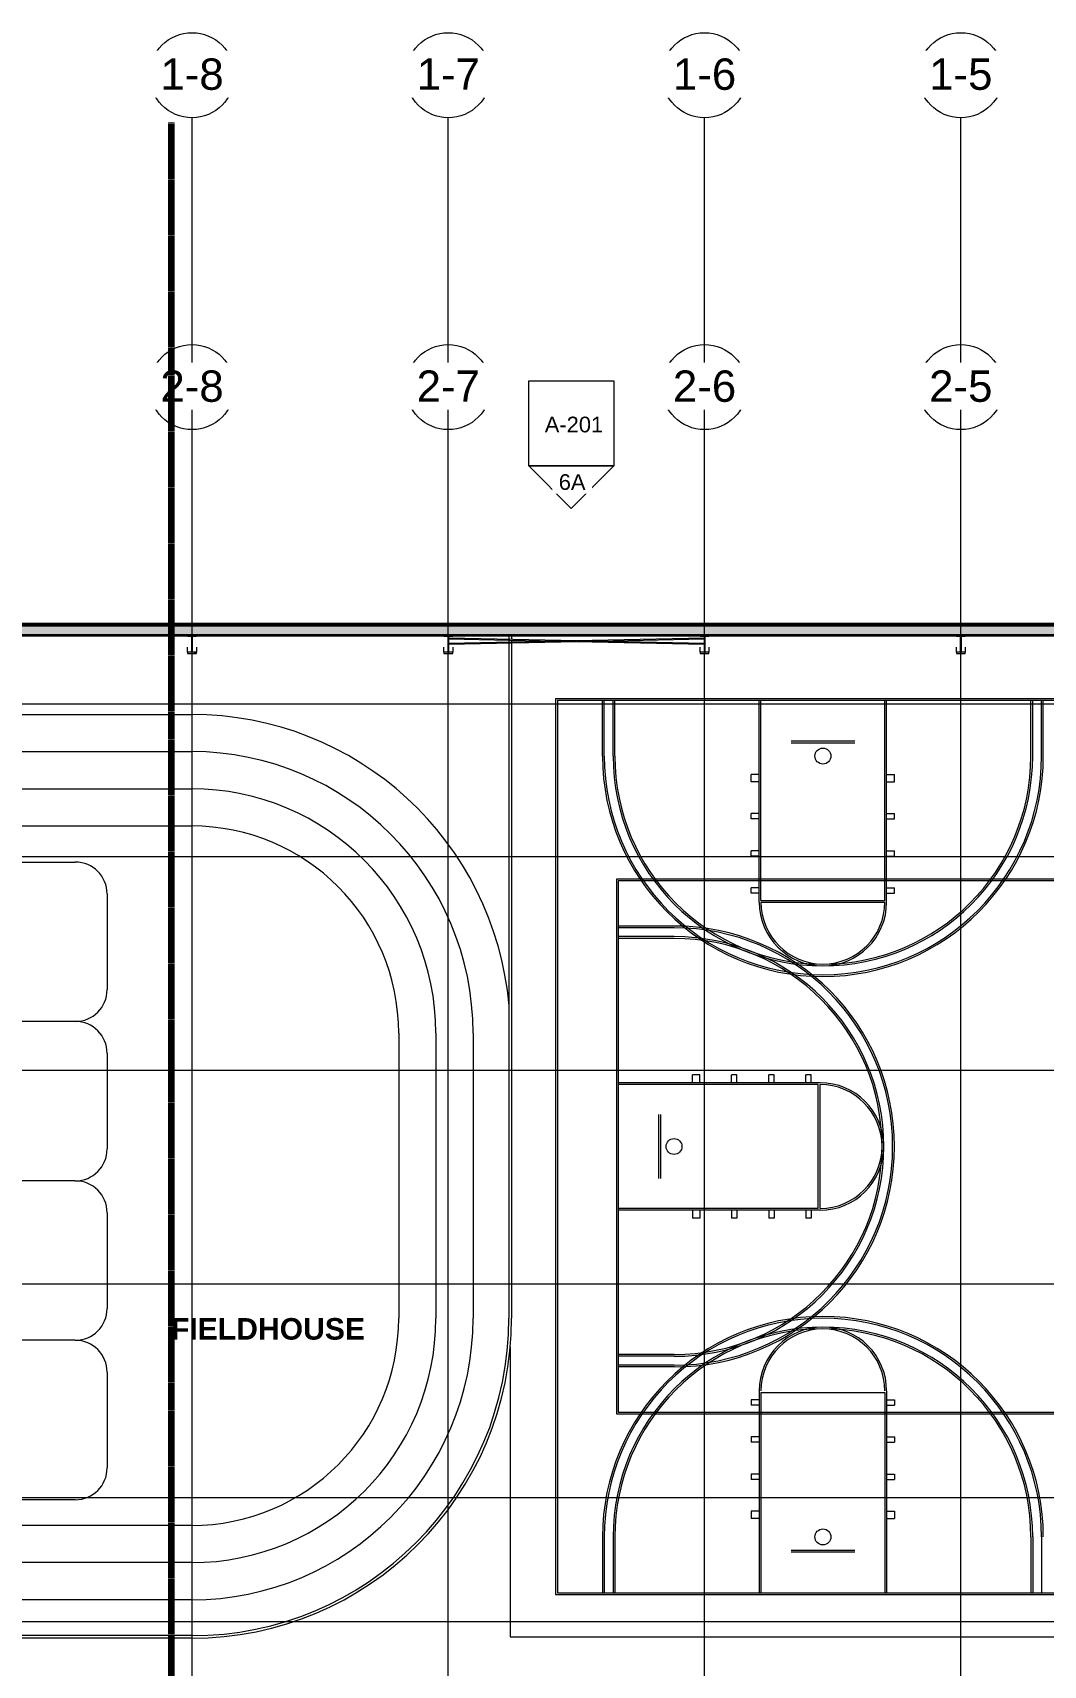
# Model space of a CAD drawing. Header units: inches. Extents: x 25369 to 33161, y -23509 to -20274.
# Drawn here: x 29993 to 31135, y -22298 to -20454 of the extents above; entities that cross this region are included whole.
import ezdxf

# ---------------------------------------------------------------- set-up
doc = ezdxf.new("R2010")
doc.units = ezdxf.units.IN
doc.header["$MEASUREMENT"] = 0
doc.linetypes.add('Dash', pattern=[0.25, 0.125, -0.125])
doc.linetypes.add('Grid Line 1_2_', pattern=[0.875, 0.5, -0.125, 0.125, -0.125])
for name, color, linetype, lineweight in [('A-ANNO-MATC', 214, 'Dash', 140), ('A-FLOR', 192, 'Continuous', 9), ('A-FLOR-HRAL', 11, 'Continuous', 9), ('A-FLOR-OTLN', 90, 'Continuous', 9), ('A-WALL', 113, 'Continuous', 9), ('A-WALL-PATT', 111, 'Continuous', 25), ('G-ANNO-SYMB', 111, 'Continuous', 9), ('M-AREA-IDEN', 171, 'Continuous', 9), ('S-BEAM', 12, 'Continuous', 9), ('S-GRID', 1, 'Continuous', 9), ('S-GRID-IDEN', 1, 'Continuous', 9)]:
    doc.layers.add(name, color=color, linetype=linetype, lineweight=lineweight)
doc.styles.add('Arial', font='arial.ttf', dxfattribs={"height": 35.407186})
doc.styles.add('Arial_1', font='arial.ttf', dxfattribs={"height": 17.703593})
doc.styles.add('Arial_B', font='arialbd.ttf', dxfattribs={"height": 24.354149})
pattern_1 = [(225, (31041.517, -22360.053), (19.00703, -19.00703), []), (225, (31041.517, -22388.853), (19.00703, -19.00703), [])]
pattern_2 = [(225, (30752.017, -22360.053), (19.00703, -19.00703), []), (225, (30752.017, -22388.853), (19.00703, -19.00703), [])]
pattern_3 = [(225, (30462.517, -22360.053), (19.00703, -19.00703), []), (225, (30462.517, -22388.853), (19.00703, -19.00703), [])]
pattern_4 = [(225, (30173.017, -22360.053), (19.00703, -19.00703), []), (225, (30173.017, -22388.853), (19.00703, -19.00703), [])]

# ---------------------------------------------------------------- blocks, each defined once
blk = doc.blocks.new('Top Rail Type - Top Rail_Internal_-939601-Overall Floor Plan')
at = {"layer": 'A-FLOR-HRAL'}
for p, q in [((24601.9, -21135.1), (24601.9, -21139.2)), ((24601.9, -21140.2), (24601.9, -21142.5)), ((24601.9, -21143.4), (24601.9, -21906.1)), ((24604.9, -21135.1), (24604.9, -21139.3)), ((24604.9, -21140.3), (24604.9, -21142.4)), ((24604.9, -21143.3), (24604.9, -21906.1)), ((23084.4, -21165.6), (23087.4, -21165.6)), ((23084.4, -21254.6), (23084.4, -21165.6)), ((23087.4, -21256.6), (23087.4, -21165.6)), ((22871.7, -21906.1), (22871.7, -21584.1)), ((22874.8, -21906.1), (22874.8, -21584.1)), ((24243.4, -22264.5), (23233.3, -22264.5)), ((24243.4, -22267.6), (23233.3, -22267.6))]:
    blk.add_line(p, q, dxfattribs=at)
for centre, radius, start, end in [((23233.3, -21584.1), 361.5, 114.3202, 180), ((23233.3, -21584.1), 358.5, 114.0064, 180), ((23233.3, -21906.1), 361.5, 180, 270), ((23233.3, -21906.1), 358.5, 180, 270), ((24243.4, -21906.1), 358.5, 270, 0), ((24243.4, -21906.1), 361.5, 270, 0)]:
    blk.add_arc(centre, radius, start, end, dxfattribs=at)
blk = doc.blocks.new('columns and girder2 - one-V26-Overall Floor Plan')
at = {"layer": 'S-BEAM'}
h = blk.add_hatch(dxfattribs=at)
h.set_pattern_fill('FP_25', color=256, style=0, pattern_type=2)
h.set_pattern_definition(pattern_1)
h.paths.add_polyline_path([(0, -1.2), (-5, -1.2), (-5, -2), (5, -2), (5, -1.2)], flags=0)
h.paths.add_polyline_path([(5, -17), (-5, -17), (-5, -18.5), (5, -18.5)], flags=0)
h.paths.add_polyline_path([(-5, -1204.9), (-5, -1206.4), (5, -1206.4), (5, -1204.9)], flags=0)
h.paths.add_polyline_path([(5, -1224.3), (-5, -1224.3), (-5, -1225), (5, -1225)], flags=0)
h = blk.add_hatch(dxfattribs=at)
h.set_pattern_fill('FP_25', color=256, style=0, pattern_type=2)
h.set_pattern_definition(pattern_1)
h.paths.add_polyline_path([(-0.6, -2), (-0.6, -17), (0.6, -17), (0.6, -2)], flags=0)
h.paths.add_polyline_path([(-0.6, -1206.4), (-0.6, -1224.3), (0.6, -1224.3), (0.6, -1206.4)], flags=0)
at = {"layer": 'S-BEAM', "lineweight": 15}
for p, q in [((-5, -1.2), (-5, -2)), ((-5, -2), (5, -2)), ((5, -17), (-5, -17)), ((-5, -17), (-5, -18.5)), ((0.6, -2), (-0.6, -2)), ((-0.6, -2), (-0.6, -17)), ((-0.6, -17), (0.6, -17)), ((0.6, -17), (0.6, -2)), ((5, -2), (5, -1.2)), ((5, -18.5), (5, -17)), ((-5, -18.5), (5, -18.5)), ((5, -1204.9), (-5, -1204.9)), ((-5, -1204.9), (-5, -1206.4)), ((-5, -1206.4), (5, -1206.4)), ((0.6, -1206.4), (-0.6, -1206.4)), ((-0.6, -1206.4), (-0.6, -1224.3)), ((0.6, -1224.3), (0.6, -1206.4)), ((5, -1206.4), (5, -1204.9)), ((5, -1224.3), (-5, -1224.3)), ((-5, -1224.3), (-5, -1225)), ((-0.6, -1224.3), (0.6, -1224.3)), ((5, -1225), (5, -1224.3))]:
    blk.add_line(p, q, dxfattribs=at)
at = {"layer": 'S-BEAM'}
for p, q in [((-5, -17), (-5, -10.7)), ((5, -10.7), (5, -17)), ((-5, -1211.9), (-5, -1206.4)), ((5, -1206.4), (5, -1211.9))]:
    blk.add_line(p, q, dxfattribs=at)
blk = doc.blocks.new('columns and girder2 - one-V27-Overall Floor Plan')
at = {"layer": 'S-BEAM'}
h = blk.add_hatch(dxfattribs=at)
h.set_pattern_fill('FP_26', color=256, style=0, pattern_type=2)
h.set_pattern_definition(pattern_2)
h.paths.add_polyline_path([(5, -1.2), (-5, -1.2), (-5, -2), (5, -2)], flags=0)
h.paths.add_polyline_path([(5, -17), (-5, -17), (-5, -18.5), (5, -18.5)], flags=0)
h.paths.add_polyline_path([(3, -1204.9), (-5, -1204.9), (-5, -1206.4), (5, -1206.4), (5, -1204.9)], flags=0)
h.paths.add_polyline_path([(3, -1224.3), (-5, -1224.3), (-5, -1225), (5, -1225), (5, -1224.3)], flags=0)
h = blk.add_hatch(dxfattribs=at)
h.set_pattern_fill('FP_26', color=256, style=0, pattern_type=2)
h.set_pattern_definition(pattern_2)
h.paths.add_polyline_path([(0, -5.7), (0.2, -5.6), (0, -5.7)], flags=0)
h.paths.add_polyline_path([(0.6, -2), (-0.6, -2), (-0.6, -17), (0.6, -17), (0.6, -5.7), (-0.2, -5.7), (-0.4, -5.3), (-0.2, -4.8), (0, -4.7), (0.6, -4.7), (0.6, -3.9)], flags=0)
h.paths.add_polyline_path([(-0.6, -1206.4), (-0.6, -1224.3), (0.6, -1224.3), (0.6, -1216.2), (-0.1, -1216.2), (-0.3, -1216.1), (-0.4, -1215.7), (-0.3, -1215.4), (0, -1215.2), (0.6, -1215.2), (0.6, -1206.4)], flags=0)
at = {"layer": 'S-BEAM', "lineweight": 15}
for p, q in [((-5, -1.2), (-5, -2)), ((-5, -2), (5, -2)), ((5, -17), (-5, -17)), ((-5, -17), (-5, -18.5)), ((0.6, -2), (-0.6, -2)), ((-0.6, -2), (-0.6, -17)), ((-0.6, -17), (0.6, -17)), ((0.6, -4.7), (0.6, -2)), ((0.6, -17), (0.6, -5.7)), ((5, -2), (5, -1.2)), ((5, -18.5), (5, -17)), ((-5, -18.5), (5, -18.5)), ((5, -1204.9), (-5, -1204.9)), ((-5, -1204.9), (-5, -1206.4)), ((-5, -1206.4), (5, -1206.4)), ((0.6, -1206.4), (-0.6, -1206.4)), ((-0.6, -1206.4), (-0.6, -1224.3)), ((0.6, -1215.2), (0.6, -1206.4)), ((0.6, -1224.3), (0.6, -1216.2)), ((5, -1206.4), (5, -1204.9)), ((5, -1224.3), (-5, -1224.3)), ((-5, -1224.3), (-5, -1225)), ((-0.6, -1224.3), (0.6, -1224.3)), ((5, -1225), (5, -1224.3))]:
    blk.add_line(p, q, dxfattribs=at)
at = {"layer": 'S-BEAM'}
for p, q in [((-5, -17), (-5, -10.7)), ((5, -10.7), (5, -17)), ((-5, -1211.9), (-5, -1206.4)), ((5, -1206.4), (5, -1211.9))]:
    blk.add_line(p, q, dxfattribs=at)
blk = doc.blocks.new('columns and girder2 - one-V28-Overall Floor Plan')
at = {"layer": 'S-BEAM'}
h = blk.add_hatch(dxfattribs=at)
h.set_pattern_fill('FP_27', color=256, style=0, pattern_type=2)
h.set_pattern_definition(pattern_3)
h.paths.add_polyline_path([(5, -0.5), (-5, -0.5), (-5, -2), (5, -2)], flags=0)
h.paths.add_polyline_path([(-5, -17), (-5, -18.5), (5, -18.5), (5, -17)], flags=0)
h.paths.add_polyline_path([(-5, -1204.9), (-5, -1206.4), (5, -1206.4), (5, -1204.9)], flags=0)
h.paths.add_polyline_path([(5, -1224.3), (-5, -1224.3), (-5, -1225), (5, -1225)], flags=0)
h = blk.add_hatch(dxfattribs=at)
h.set_pattern_fill('FP_27', color=256, style=0, pattern_type=2)
h.set_pattern_definition(pattern_3)
h.paths.add_polyline_path([(0.6, -2), (-0.6, -2), (-0.6, -4.7), (0.1, -4.8), (0.3, -4.9), (0.4, -5.3), (0.3, -5.6), (-0.1, -5.7), (-0.6, -5.7), (-0.6, -17), (0.6, -17), (0.6, -3.9)], flags=0)
h.paths.add_polyline_path([(-0.6, -1206.4), (-0.6, -1215.2), (-0.3, -1215.2), (0, -1215.4), (0.1, -1215.7), (0, -1216.1), (-0.4, -1216.2), (-0.6, -1216.2), (-0.6, -1224.3), (0.6, -1224.3), (0.6, -1206.4)], flags=0)
at = {"layer": 'S-BEAM', "lineweight": 15}
for p, q in [((5, -0.5), (-5, -0.5)), ((-5, -0.5), (-5, -2)), ((-5, -2), (5, -2)), ((5, -17), (-5, -17)), ((-5, -17), (-5, -18.5)), ((0.6, -2), (-0.6, -2)), ((-0.6, -2), (-0.6, -4.7)), ((-0.6, -5.7), (-0.6, -17)), ((-0.6, -17), (0.6, -17)), ((0.6, -17), (0.6, -2)), ((5, -2), (5, -0.5)), ((5, -18.5), (5, -17)), ((-5, -18.5), (5, -18.5)), ((5, -1204.9), (-5, -1204.9)), ((-5, -1204.9), (-5, -1206.4)), ((-5, -1206.4), (5, -1206.4)), ((0.6, -1206.4), (-0.6, -1206.4)), ((-0.6, -1206.4), (-0.6, -1215.2)), ((-0.6, -1216.2), (-0.6, -1224.3)), ((0.6, -1224.3), (0.6, -1206.4)), ((5, -1206.4), (5, -1204.9)), ((5, -1224.3), (-5, -1224.3)), ((-5, -1224.3), (-5, -1225)), ((-0.6, -1224.3), (0.6, -1224.3)), ((5, -1225), (5, -1224.3))]:
    blk.add_line(p, q, dxfattribs=at)
at = {"layer": 'S-BEAM'}
for p, q in [((-5, -17), (-5, -10.7)), ((5, -10.7), (5, -17)), ((-5, -1211.9), (-5, -1206.4)), ((5, -1206.4), (5, -1211.9))]:
    blk.add_line(p, q, dxfattribs=at)
blk = doc.blocks.new('columns and girder2 - one-V29-Overall Floor Plan')
at = {"layer": 'S-BEAM'}
h = blk.add_hatch(dxfattribs=at)
h.set_pattern_fill('FP_28', color=256, style=0, pattern_type=2)
h.set_pattern_definition(pattern_4)
h.paths.add_polyline_path([(-5, -0.5), (-5, -2), (5, -2), (5, -0.5)], flags=0)
h.paths.add_polyline_path([(5, -17), (-5, -17), (-5, -18.5), (5, -18.5)], flags=0)
h.paths.add_polyline_path([(-5, -1204.9), (-5, -1206.4), (5, -1206.4), (5, -1204.9)], flags=0)
h.paths.add_polyline_path([(5, -1224.3), (-5, -1224.3), (-5, -1225), (5, -1225)], flags=0)
h = blk.add_hatch(dxfattribs=at)
h.set_pattern_fill('FP_28', color=256, style=0, pattern_type=2)
h.set_pattern_definition(pattern_4)
h.paths.add_polyline_path([(-0.6, -2), (-0.6, -17), (0.6, -17), (0.6, -2)], flags=0)
h.paths.add_polyline_path([(0.6, -1206.4), (-0.6, -1206.4), (-0.6, -1224.3), (0.6, -1224.3)], flags=0)
at = {"layer": 'S-BEAM', "lineweight": 15}
for p, q in [((5, -0.5), (-5, -0.5)), ((-5, -0.5), (-5, -2)), ((-5, -2), (5, -2)), ((5, -17), (-5, -17)), ((-5, -17), (-5, -18.5)), ((0.6, -2), (-0.6, -2)), ((-0.6, -2), (-0.6, -17)), ((-0.6, -17), (0.6, -17)), ((0.6, -17), (0.6, -2)), ((5, -2), (5, -0.5)), ((5, -18.5), (5, -17)), ((-5, -18.5), (5, -18.5)), ((5, -1204.9), (-5, -1204.9)), ((-5, -1204.9), (-5, -1206.4)), ((-5, -1206.4), (5, -1206.4)), ((0.6, -1206.4), (-0.6, -1206.4)), ((-0.6, -1206.4), (-0.6, -1224.3)), ((0.6, -1224.3), (0.6, -1206.4)), ((5, -1206.4), (5, -1204.9)), ((5, -1224.3), (-5, -1224.3)), ((-5, -1224.3), (-5, -1225)), ((-0.6, -1224.3), (0.6, -1224.3)), ((5, -1225), (5, -1224.3))]:
    blk.add_line(p, q, dxfattribs=at)
at = {"layer": 'S-BEAM'}
for p, q in [((-5, -17), (-5, -10.7)), ((5, -10.7), (5, -17)), ((-5, -1211.9), (-5, -1206.4)), ((5, -1206.4), (5, -1211.9))]:
    blk.add_line(p, q, dxfattribs=at)
blk = doc.blocks.new('Round Bar - 1_-1262143-Overall Floor Plan')
at = {"layer": 'S-BEAM'}
for p, q in [((24822.3, -21137.8), (24533.7, -21143.8)), ((24533.7, -21144.8), (24678.6, -21141.8)), ((24702.2, -21141.3), (24822.3, -21138.8))]:
    blk.add_line(p, q, dxfattribs=at)
for start_param, end_param in [(0, 3.141593), (3.141593, 6.283185)]:
    blk.add_ellipse((24533.7, -21144.3), major_axis=(-0.01, 0.5), ratio=0.802206, start_param=start_param, end_param=end_param, dxfattribs=at)
blk = doc.blocks.new('Round Bar - 1_-1262172-Overall Floor Plan')
at = {"layer": 'S-BEAM'}
for p, q in [((24822.9, -21143.8), (24534, -21137.8)), ((24534, -21138.8), (24654.4, -21141.3)), ((24677.9, -21141.8), (24822.9, -21144.8))]:
    blk.add_line(p, q, dxfattribs=at)
for start_param, end_param in [(0, 3.141593), (3.141593, 6.283185)]:
    blk.add_ellipse((24822.9, -21144.3), major_axis=(0.01, 0.5), ratio=0.802206, start_param=start_param, end_param=end_param, dxfattribs=at)
blk = doc.blocks.new('Grid - Grid Head - Circle-14747-Overall Floor Plan')
at = {"layer": 'S-GRID-IDEN'}
blk.add_circle((0, 0), 0.25, dxfattribs=at)
blk = doc.blocks.new('Elevation - Detail Number-93309-Overall Floor Plan')
at = {"layer": 'G-ANNO-SYMB'}
for p, q in [((-0.25, -0.25), (-0.25, 0.25)), ((-0.25, 0.25), (0.25, 0.25)), ((0.25, 0.25), (0.25, -0.25)), ((0.25, -0.25), (-0.25, -0.25))]:
    blk.add_line(p, q, dxfattribs=at)
blk = doc.blocks.new('Elevation - Detail Number-93036-Overall Floor Plan')
at = {"layer": 'G-ANNO-SYMB'}
for p, q in [((0, 0.25), (-0.25, 0)), ((0.25, 0), (0, 0.25)), ((-0.25, 0), (0.25, 0))]:
    blk.add_line(p, q, dxfattribs=at)

msp = doc.modelspace()

# ---------------------------------------------------------------- hatches: boundary and pattern name
at = {"layer": 'A-WALL-PATT', "lineweight": 9}
h = msp.add_hatch(dxfattribs=at)
h.set_pattern_fill('FP_16', color=256, style=0, pattern_type=2)
h.set_pattern_definition([(161.57, (5930.086, 0.96), (-7.6802237, -0.0009796), [0, -54.643, 6.067, 0]), (18.43, (5928.166, 0.96), (-7.6802237, 0.0009796), [0, -54.643, 6.067, 0]), (108.43, (5930.086, 0.96), (3.8382953, -19.20136532), [18.211, -42.499]), (71.57, (5928.166, 0.96), (3.8382953, 19.20136532), [18.211, -42.499])])
h.paths.add_polyline_path([(28713, -21134.3), (28776.1, -21134.3), (28776.1, -21128.4), (28776.9, -21128.4), (28776.9, -21124.3), (28710.5, -21124.3), (28710.5, -21134.3), (28711.5, -21134.3)], flags=0)
h.paths.add_polyline_path([(31909.4, -21134.3), (31909.4, -21124.3), (31897.9, -21124.3), (31897.9, -21128.4), (31898.6, -21128.4), (31898.6, -21134.3), (31907.1, -21134.3)], flags=0)
h.paths.add_polyline_path([(28849.6, -21134.3), (28857.9, -21134.3), (28857.9, -21128.4), (28858.6, -21128.4), (28858.6, -21124.3), (28848.9, -21124.3), (28848.9, -21128.4), (28849.6, -21128.4)], flags=0)
h.paths.add_polyline_path([(28967.4, -21134.3), (31861.1, -21134.3), (31861.1, -21128.4), (31861.9, -21128.4), (31861.9, -21124.3), (28966.6, -21124.3), (28966.6, -21128.4), (28967.4, -21128.4)], flags=0)
h = msp.add_hatch(dxfattribs=at)
h.set_pattern_fill('FP_18', color=256, style=0, pattern_type=2)
h.set_pattern_definition([(0, (5929.126, 0), (0, 24), []), (90, (5929.126, 0), (-24, 1e-15), [])])
h.paths.add_polyline_path([(28711.5, -21124.3), (28776.9, -21124.3), (28776.9, -21123.3), (28711.5, -21123.3)], flags=0)
h.paths.add_polyline_path([(31909.4, -21124.3), (31910.1, -21124.3), (31910.1, -21123.3), (31897.9, -21123.3), (31897.9, -21124.3), (31907.1, -21124.3)], flags=0)
h.paths.add_polyline_path([(31731.6, -21124.3), (31861.9, -21124.3), (31861.9, -21123.3), (28966.6, -21123.3), (28966.6, -21124.3), (31170.1, -21124.3)], flags=0)
h.paths.add_polyline_path([(28858.6, -21124.3), (28858.6, -21123.3), (28848.9, -21123.3), (28848.9, -21124.3)], flags=0)

# ---------------------------------------------------------------- linework, layer by layer
at = {"layer": 'A-FLOR'}
for p, q in [((30532.5, -21938.5), (30532.5, -22266.1)), ((30532.5, -22266.1), (31910, -22266.1))]:
    msp.add_line(p, q, dxfattribs=at)
at = {"layer": 'A-FLOR-OTLN'}
for p, q in [((30583.7, -21206.1), (31853.3, -21206.1)), ((30583.7, -21206.1), (30583.7, -22218.1)), ((29162.4, -21224.1), (30172.5, -21224.1)), ((30585.7, -21208.1), (30585.7, -22216.1)), ((30585.7, -21208.1), (31851.3, -21208.1)), ((30636.7, -21271.1), (30636.7, -21208.1)), ((30638.7, -21271.1), (30638.7, -21208.1)), ((30648.7, -21271.1), (30648.7, -21208.1)), ((30650.7, -21271.1), (30650.7, -21208.1)), ((30813.7, -21436.1), (30813.7, -21208.1)), ((30815.7, -21434.1), (30815.7, -21208.1)), ((30955.7, -21434.1), (30955.7, -21208.1)), ((30957.7, -21436.1), (30957.7, -21208.1)), ((31120.7, -21271.1), (31120.7, -21208.1)), ((31122.7, -21271.1), (31122.7, -21208.1)), ((31132.7, -21271.1), (31132.7, -21208.1)), ((31134.7, -21271.1), (31134.7, -21208.1)), ((30849.7, -21254.1), (30921.7, -21254.1)), ((30849.7, -21256.1), (30921.7, -21256.1)), ((29162.4, -21266.1), (30172.5, -21266.1)), ((30813.7, -21292.1), (30804.7, -21292.1)), ((30804.7, -21300.1), (30804.7, -21292.1)), ((30957.7, -21292.1), (30966.7, -21292.1)), ((30966.7, -21300.1), (30966.7, -21292.1)), ((29162.4, -21308.1), (30172.5, -21308.1)), ((30813.7, -21300.1), (30804.7, -21300.1)), ((30957.7, -21300.1), (30966.7, -21300.1)), ((29162.4, -21350.1), (30172.5, -21350.1)), ((30813.7, -21336.1), (30804.7, -21336.1)), ((30804.7, -21342.1), (30804.7, -21336.1)), ((30813.7, -21342.1), (30804.7, -21342.1)), ((30957.7, -21336.1), (30966.7, -21336.1)), ((30957.7, -21342.1), (30966.7, -21342.1)), ((30966.7, -21342.1), (30966.7, -21336.1)), ((29347.3, -21390.8), (30041.1, -21390.8)), ((30813.7, -21378.1), (30804.7, -21378.1)), ((30804.7, -21384.1), (30804.7, -21378.1)), ((30813.7, -21384.1), (30804.7, -21384.1)), ((30957.7, -21378.1), (30966.7, -21378.1)), ((30957.7, -21384.1), (30966.7, -21384.1)), ((30966.7, -21384.1), (30966.7, -21378.1)), ((30077.1, -21426.8), (30077.1, -21534.9)), ((31784.5, -21410.1), (30652.5, -21410.1)), ((30652.5, -21410.1), (30652.5, -22014.1)), ((30654.5, -21412.1), (30654.5, -22012.1)), ((31782.5, -21412.1), (30654.5, -21412.1)), ((30813.7, -21420.1), (30804.7, -21420.1)), ((30804.7, -21426.1), (30804.7, -21420.1)), ((30813.7, -21426.1), (30804.7, -21426.1)), ((30957.7, -21420.1), (30966.7, -21420.1)), ((30957.7, -21426.1), (30966.7, -21426.1)), ((30966.7, -21426.1), (30966.7, -21420.1)), ((30815.7, -21434.1), (30955.7, -21434.1)), ((30815.7, -21436.1), (30955.7, -21436.1)), ((30717.5, -21463.1), (30654.5, -21463.1)), ((30717.5, -21465.1), (30654.5, -21465.1)), ((30717.5, -21475.1), (30654.5, -21475.1)), ((30717.5, -21477.1), (30654.5, -21477.1)), ((30041.1, -21570.9), (29347.3, -21570.9)), ((30406.5, -21584.1), (30406.5, -21906.1)), ((30448.5, -21584.1), (30448.5, -21906.1)), ((30490.5, -21584.1), (30490.5, -21906.1)), ((30077.1, -21606.9), (30077.1, -21714.9)), ((30882.5, -21640.1), (30654.5, -21640.1)), ((30880.5, -21642.1), (30654.5, -21642.1)), ((30738.5, -21640.1), (30738.5, -21631.1)), ((30746.5, -21631.1), (30738.5, -21631.1)), ((30746.5, -21640.1), (30746.5, -21631.1)), ((30782.5, -21640.1), (30782.5, -21631.1)), ((30788.5, -21631.1), (30782.5, -21631.1)), ((30788.5, -21640.1), (30788.5, -21631.1)), ((30824.5, -21640.1), (30824.5, -21631.1)), ((30830.5, -21631.1), (30824.5, -21631.1)), ((30830.5, -21640.1), (30830.5, -21631.1)), ((30866.5, -21640.1), (30866.5, -21631.1)), ((30872.5, -21631.1), (30866.5, -21631.1)), ((30872.5, -21640.1), (30872.5, -21631.1)), ((30880.5, -21782.1), (30880.5, -21642.1)), ((30882.5, -21782.1), (30882.5, -21642.1)), ((30700.5, -21748.1), (30700.5, -21676.1)), ((30702.5, -21748.1), (30702.5, -21676.1)), ((30041.1, -21750.9), (29347.3, -21750.9)), ((30077.1, -21786.9), (30077.1, -21895)), ((30880.5, -21782.1), (30654.5, -21782.1)), ((30882.5, -21784.1), (30654.5, -21784.1)), ((30738.5, -21784.1), (30738.5, -21793.1)), ((30746.5, -21793.1), (30738.5, -21793.1)), ((30746.5, -21784.1), (30746.5, -21793.1)), ((30782.5, -21784.1), (30782.5, -21793.1)), ((30788.5, -21793.1), (30782.5, -21793.1)), ((30788.5, -21784.1), (30788.5, -21793.1)), ((30824.5, -21784.1), (30824.5, -21793.1)), ((30830.5, -21793.1), (30824.5, -21793.1)), ((30830.5, -21784.1), (30830.5, -21793.1)), ((30866.5, -21784.1), (30866.5, -21793.1)), ((30872.5, -21793.1), (30866.5, -21793.1)), ((30872.5, -21784.1), (30872.5, -21793.1)), ((30041.1, -21931), (29347.3, -21931)), ((30717.5, -21947.1), (30654.5, -21947.1)), ((30717.5, -21949.1), (30654.5, -21949.1)), ((30717.5, -21959.1), (30654.5, -21959.1)), ((30717.5, -21961.1), (30654.5, -21961.1)), ((30077.1, -21967), (30077.1, -22075.1)), ((30804.7, -21998.1), (30804.7, -22004.1)), ((30813.7, -21998.1), (30804.7, -21998.1)), ((30813.7, -21988.1), (30813.7, -22216.1)), ((30815.7, -21990.1), (30955.7, -21990.1)), ((30815.7, -21990.1), (30815.7, -22216.1)), ((30955.7, -21990.1), (30955.7, -22216.1)), ((30957.7, -21988.1), (30957.7, -22216.1)), ((30957.7, -21998.1), (30966.7, -21998.1)), ((30966.7, -21998.1), (30966.7, -22004.1)), ((30652.5, -22014.1), (31784.5, -22014.1)), ((30654.5, -22012.1), (31782.5, -22012.1)), ((30813.7, -22004.1), (30804.7, -22004.1)), ((30957.7, -22004.1), (30966.7, -22004.1)), ((30804.7, -22040.1), (30804.7, -22046.1)), ((30813.7, -22040.1), (30804.7, -22040.1)), ((30813.7, -22046.1), (30804.7, -22046.1)), ((30957.7, -22040.1), (30966.7, -22040.1)), ((30957.7, -22046.1), (30966.7, -22046.1)), ((30966.7, -22040.1), (30966.7, -22046.1)), ((30804.7, -22082.1), (30804.7, -22088.1)), ((30813.7, -22082.1), (30804.7, -22082.1)), ((30813.7, -22088.1), (30804.7, -22088.1)), ((30957.7, -22082.1), (30966.7, -22082.1)), ((30957.7, -22088.1), (30966.7, -22088.1)), ((30966.7, -22082.1), (30966.7, -22088.1)), ((30041.1, -22111.1), (29347.3, -22111.1)), ((30804.7, -22124.1), (30804.7, -22132.1)), ((30813.7, -22124.1), (30804.7, -22124.1)), ((30957.7, -22124.1), (30966.7, -22124.1)), ((30966.7, -22124.1), (30966.7, -22132.1)), ((30172.5, -22140.1), (29162.4, -22140.1)), ((30813.7, -22132.1), (30804.7, -22132.1)), ((30957.7, -22132.1), (30966.7, -22132.1)), ((30636.7, -22153.1), (30636.7, -22216.1)), ((30638.7, -22153.1), (30638.7, -22216.1)), ((30648.7, -22153.1), (30648.7, -22216.1)), ((30650.7, -22153.1), (30650.7, -22216.1)), ((31120.7, -22153.1), (31120.7, -22216.1)), ((31122.7, -22153.1), (31122.7, -22216.1)), ((31132.7, -22153.1), (31132.7, -22216.1)), ((30172.5, -22182.1), (29162.4, -22182.1)), ((30849.7, -22168.1), (30921.7, -22168.1)), ((30849.7, -22170.1), (30921.7, -22170.1)), ((30583.7, -22218.1), (31853.3, -22218.1)), ((30585.7, -22216.1), (31851.3, -22216.1)), ((30172.5, -22224.1), (29162.4, -22224.1))]:
    msp.add_line(p, q, dxfattribs=at)
for centre in [(30885.7, -21271.1), (30717.5, -21712.1), (30885.7, -22153.1)]:
    msp.add_circle(centre, 9, dxfattribs=at)
for centre, radius, start, end in [((30172.5, -21584.1), 360, 4.9848, 90), ((30172.5, -21584.1), 318, 0, 90), ((30885.7, -21271.1), 249, 180, 270), ((30885.7, -21271.1), 247, 180, 270), ((30885.7, -21271.1), 237, 180, 270), ((30885.7, -21271.1), 235, 180, 270), ((30885.7, -21271.1), 247, 270, 0), ((30885.7, -21271.1), 249, 270, 0), ((30885.7, -21271.1), 235, 270, 0), ((30885.7, -21271.1), 237, 270, 0), ((30172.5, -21584.1), 276, 0, 90), ((30172.5, -21584.1), 234, 0, 90), ((30041.1, -21426.8), 36, 0, 90), ((30885.7, -21436.1), 72, 180, 0), ((30885.7, -21436.1), 70, 180, 0), ((30717.5, -21712.1), 249, 0, 90), ((30717.5, -21712.1), 247, 0, 90), ((30717.5, -21712.1), 237, 0, 90), ((30717.5, -21712.1), 235, 0, 90), ((30041.1, -21534.9), 36, 270, 0), ((30041.1, -21606.9), 36, 0, 90), ((30882.5, -21712.1), 72, 270, 90), ((30882.5, -21712.1), 70, 270, 90), ((30041.1, -21714.9), 36, 270, 0), ((30717.5, -21712.1), 247, 270, 0), ((30717.5, -21712.1), 249, 270, 0), ((30717.5, -21712.1), 235, 270, 0), ((30717.5, -21712.1), 237, 270, 0), ((30041.1, -21786.9), 36, 0, 90), ((30041.1, -21895), 36, 270, 0), ((30172.5, -21906.1), 234, 270, 0), ((30172.5, -21906.1), 276, 270, 0), ((30172.5, -21906.1), 318, 270, 0), ((30885.7, -22153.1), 249, 90, 180), ((30885.7, -22153.1), 247, 90, 180), ((30885.7, -22153.1), 249, 0, 90), ((30885.7, -22153.1), 247, 0, 90), ((30885.7, -22153.1), 237, 90, 180), ((30885.7, -22153.1), 235, 90, 180), ((30885.7, -21988.1), 72, 0, 180), ((30885.7, -21988.1), 70, 0, 180), ((30885.7, -22153.1), 237, 0, 90), ((30885.7, -22153.1), 235, 0, 90), ((30041.1, -21967), 36, 0, 90), ((30041.1, -22075.1), 36, 270, 0)]:
    msp.add_arc(centre, radius, start, end, dxfattribs=at)
at = {"layer": 'A-WALL', "lineweight": 25}
for p, q in [((31861.9, -21121.8), (28966.6, -21121.8)), ((28966.6, -21135.1), (31861.9, -21135.1))]:
    msp.add_line(p, q, dxfattribs=at)
at = {"layer": 'A-WALL'}
for p, q in [((31861.9, -21123.3), (28966.6, -21123.3)), ((31861.9, -21124.3), (28966.6, -21124.3)), ((28967.4, -21134.3), (31861.1, -21134.3))]:
    msp.add_line(p, q, dxfattribs=at)
at = {"layer": 'G-ANNO-SYMB'}
for p, q in [((32512.7, -21212.5), (28701.8, -21212.5)), ((32512.7, -22248.8), (27933, -22248.8))]:
    msp.add_line(p, q, dxfattribs=at)
at = {"layer": 'S-GRID', "linetype": 'Grid Line 1_2_'}
for p, q in [((30173, -23095.8), (30173, -20550.1)), ((30462.5, -23095.8), (30462.5, -20550.1)), ((30752, -23095.8), (30752, -20550.1)), ((31041.5, -23095.8), (31041.5, -20550.1)), ((30173, -23413.2), (30173, -20902.4)), ((30462.5, -23413.2), (30462.5, -20902.4)), ((30752, -23413.2), (30752, -20902.4)), ((31041.5, -23413.2), (31041.5, -20902.4)), ((32930.6, -21124.3), (28677.1, -21124.3)), ((33026.6, -21134.3), (28677.1, -21134.3)), ((32356.5, -21385.1), (27400.5, -21385.1)), ((33026.6, -21385.1), (27857.1, -21385.1)), ((32356.5, -21626.3), (27400.5, -21626.3)), ((33026.6, -21626.3), (27857.1, -21626.3)), ((32356.5, -21867.6), (27400.5, -21867.6)), ((33026.6, -21867.6), (27857.1, -21867.6)), ((32356.5, -22108.8), (27400.5, -22108.8)), ((33026.6, -22108.8), (27857.1, -22108.8))]:
    msp.add_line(p, q, dxfattribs=at)

# ---------------------------------------------------------------- block references
at = {"layer": 'A-FLOR-HRAL'}
msp.add_blockref('Top Rail Type - Top Rail_Internal_-939601-Overall Floor Plan', (5929.1, 0), dxfattribs=at)
at = {"layer": 'G-ANNO-SYMB', "xscale": 191.9999999999999, "yscale": 191.9999999999999, "zscale": 191.9999999999999}
msp.add_blockref('Elevation - Detail Number-93309-Overall Floor Plan', (30601.4, -20895.4), dxfattribs=at)
at = {"layer": 'G-ANNO-SYMB', "extrusion": (0, 0, -1), "xscale": 191.9999999999999, "yscale": 191.9999999999999, "zscale": 191.9999999999999, "rotation": 180}
msp.add_blockref('Elevation - Detail Number-93036-Overall Floor Plan', (-30601.4, -20943.4), dxfattribs=at)
at = {"layer": 'S-BEAM', "rotation": 180}
for name, p in [('columns and girder2 - one-V29-Overall Floor Plan', (30173, -22360.1)), ('columns and girder2 - one-V28-Overall Floor Plan', (30462.5, -22360.1)), ('columns and girder2 - one-V27-Overall Floor Plan', (30752, -22360.1)), ('columns and girder2 - one-V26-Overall Floor Plan', (31041.5, -22360.1))]:
    msp.add_blockref(name, p, dxfattribs=at)
at = {"layer": 'S-BEAM'}
for name in ['Round Bar - 1_-1262143-Overall Floor Plan', 'Round Bar - 1_-1262172-Overall Floor Plan']:
    msp.add_blockref(name, (5929.1, 0), dxfattribs=at)
at = {"layer": 'S-GRID-IDEN', "xscale": 191.9999999999999, "yscale": 191.9999999999999, "zscale": 191.9999999999999}
for p in [(30173, -20502.1), (30462.5, -20502.1), (30752, -20502.1), (31041.5, -20502.1), (30173, -20854.4), (30462.5, -20854.4), (30752, -20854.4), (31041.5, -20854.4)]:
    msp.add_blockref('Grid - Grid Head - Circle-14747-Overall Floor Plan', p, dxfattribs=at)

# ---------------------------------------------------------------- texts
at = {"layer": 'M-AREA-IDEN', "insert": (30258.8, -21905.9), "char_height": 24.35, "width": 254.304, "attachment_point": 2, "line_spacing_factor": 0.938532, "style": 'Arial_B'}
msp.add_mtext('FIELDHOUSE', dxfattribs=at)

# ---------------------------------------------------------------- next in the draw order: texts
at = {"layer": 'G-ANNO-SYMB', "char_height": 17.7, "attachment_point": 2, "line_spacing_factor": 0.938532, "style": 'Arial_1', "bg_fill": 3, "box_fill_scale": 1.25, "bg_fill_color": 0, "bg_fill_transparency": 0}
for s, insert, width in [('A-201', (30604.5, -20887.8), 78.624), ('6A', (30602.4, -20952.8), 36.072)]:
    msp.add_mtext(s, dxfattribs=dict(at, insert=insert, width=width))
at = {"layer": 'S-GRID-IDEN', "char_height": 35.41, "width": 85.104, "attachment_point": 2, "line_spacing_factor": 0.938532, "style": 'Arial', "bg_fill": 3, "box_fill_scale": 1.25, "bg_fill_color": 0, "bg_fill_transparency": 0}
for s, insert in [('1-8', (30173, -20483.2)), ('1-7', (30462.5, -20483.2)), ('1-6', (30752, -20483.2)), ('1-5', (31041.5, -20483.2)), ('2-8', (30173, -20835.6)), ('2-7', (30462.5, -20835.6)), ('2-6', (30752, -20835.6)), ('2-5', (31041.5, -20835.6))]:
    msp.add_mtext(s, dxfattribs=dict(at, insert=insert))

# ---------------------------------------------------------------- next in the draw order: linework, layer by layer
at = {"layer": 'A-ANNO-MATC', "color": 153}
msp.add_line((30149.6, -20555.1), (30149.6, -23033.9), dxfattribs=at)

doc.saveas('drawing.dxf')
